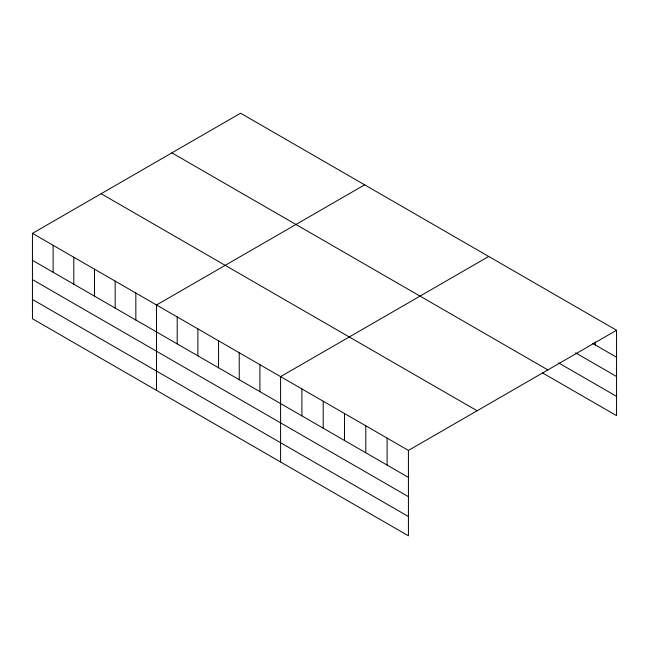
<?xml version="1.0" encoding="UTF-8"?>
<svg xmlns="http://www.w3.org/2000/svg" width="649" height="649" viewBox="0 0 649 649"><rect width="100%" height="100%" fill="white"/><g stroke="black" fill="none" stroke-linecap="round" stroke-linejoin="round"><path stroke-width="0.97" d="M408.424 496.663L408.424 450.422L32.45 233.364L32.45 318.74L408.424 535.798L408.424 496.663L32.45 279.597M32.45 233.364L240.576 113.202L616.55 330.26L616.55 415.636L542.41 372.834M364.649 184.827L156.523 304.989L156.523 390.365M488.721 256.46L280.587 376.623L280.587 461.999M408.424 450.422L616.55 330.26M592.691 343.451L616.55 357.226M575.647 352.886L616.55 376.501M558.602 362.905L616.55 396.361M171.896 152.856L547.87 369.914M101.13 193.71L477.104 410.768M32.45 260.322L408.424 477.388M32.45 299.457L408.424 516.523M595.247 341.926L595.247 344.919M387.112 438.124L387.112 465.09M365.809 425.825L365.809 452.783M344.505 413.527L344.505 440.484M323.202 401.228L323.202 428.186M301.899 388.921L301.899 415.887M259.908 364.681L259.908 391.647M239.238 352.748L239.238 379.706M218.559 340.806L218.559 367.772M197.88 328.873L197.88 355.83M177.201 316.931L177.201 343.889M135.844 293.056L135.844 320.014M115.165 281.114L115.165 308.072M94.486 269.181L94.486 296.139M73.808 257.239L73.808 284.197M53.129 245.298L53.129 272.264"/></g></svg>
